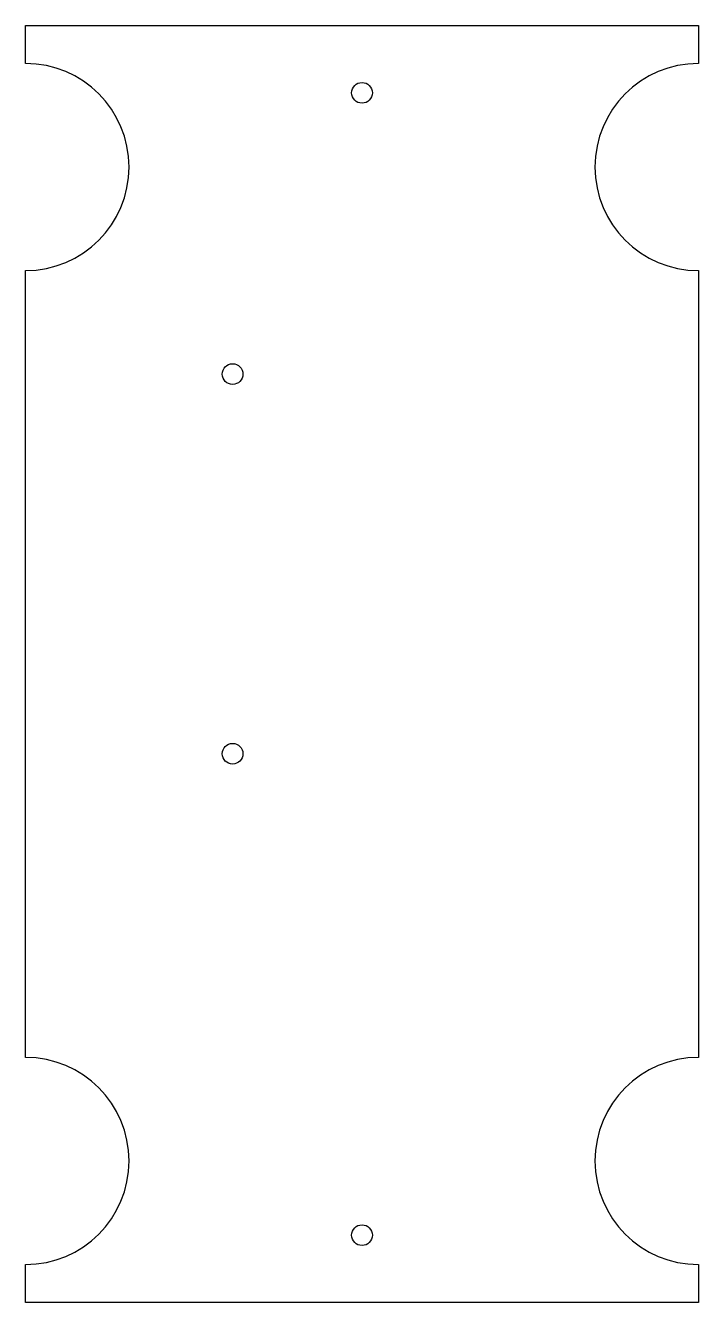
# Model space of a CAD drawing. Extents: x -49 to 49, y -92 to 92.
import ezdxf

# ---------------------------------------------------------------- set-up
doc = ezdxf.new("R2010")
doc.units = 0
doc.layers.get('0').update_dxf_attribs({"linetype": 'continuous'})

# ---------------------------------------------------------------- blocks, each defined once
blk = doc.blocks.new('SKETCH')
at = {"color": 7}
blk.add_lwpolyline([(-48.75, -87, 1), (-48.75, -57), (-48.75, 57, 1), (-48.75, 87), (-48.75, 92.5), (48.75, 92.5), (48.75, 87, 1), (48.75, 57), (48.75, -57, 1), (48.75, -87), (48.75, -92.5), (-48.75, -92.5)], format="xyb", close=True, dxfattribs=at)
for centre in [(0, 82.75), (-18.75, 42), (-18.75, -13), (0, -82.75)]:
    blk.add_circle(centre, 1.5, dxfattribs=at)

msp = doc.modelspace()

# ---------------------------------------------------------------- block references
at = {"color": 7}
msp.add_blockref('SKETCH', (0, 0), dxfattribs=at)

doc.saveas('drawing.dxf')
